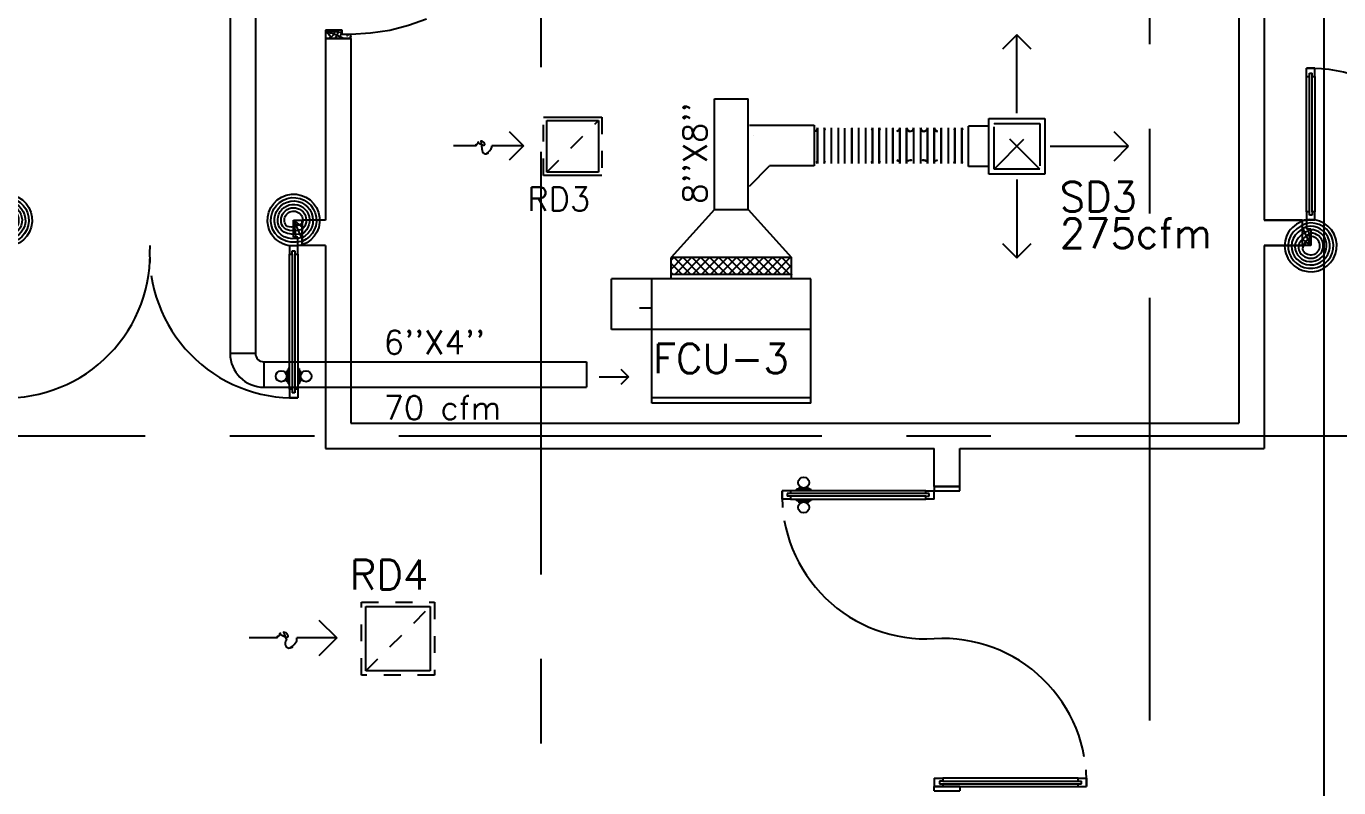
# Model space of a CAD drawing. Extents: x 417866230.2 to 417866327.8, y 43498045.5 to 43498135.4.
# Drawn here: x 417866291.59 to 417866299.35, y 43498101.84 to 43498106.35 of the extents above; entities that cross this region are included whole.
import ezdxf

# ---------------------------------------------------------------- set-up
doc = ezdxf.new("R2010")
doc.units = 0
doc.header["$MEASUREMENT"] = 0
doc.linetypes.add('CENTERX2', pattern=[4, 2.5, -0.5, 0.5, -0.5])
doc.linetypes.add('HIDDEN', pattern=[0.375, 0.25, -0.125])
doc.layers.get('0').update_dxf_attribs({"linetype": 'CONTINUOUS'})
for name, color, linetype in [('AXES', 11, 'CENTERX2'), ('DIM', 9, 'CONTINUOUS'), ('DOOR', 9, 'CONTINUOUS'), ('DUCT', 6, 'CONTINUOUS'), ('EXDUCT', 10, 'CONTINUOUS'), ('FCU', 6, 'CONTINUOUS'), ('M-AC-FLEX', 3, 'CONTINUOUS'), ('M-EGU.', 2, 'CONTINUOUS'), ('SCD', 2, 'CONTINUOUS'), ('WALL', 4, 'CONTINUOUS')]:
    doc.layers.add(name, color=color, linetype=linetype)
doc.styles.add('ROMANS', font='ROMANS.shx', dxfattribs={"width": 0.6})

# ---------------------------------------------------------------- blocks, each defined once
blk = doc.blocks.new('A$C272A55A0')
at = {"layer": 'DOOR', "color": 0, "linetype": 'ByBlock'}
for p, q in [((0, 900.4), (0, 1050.4)), ((50, 1050.4), (0, 1050.4)), ((50, 950.4), (50, 1050.4)), ((1750, 950.4), (1750, 1050.4)), ((1750, 1050.4), (1800, 1050.4)), ((1800, 1050.4), (1800, 900.4)), ((25, 950.4), (50, 950.4)), ((25, 900.4), (25, 950.4)), ((1775, 950.4), (1750, 950.4)), ((1775, 900.4), (1775, 950.4)), ((0, 900.4), (25, 900.4)), ((75, 900.4), (25, 900.4)), ((25, 850.4), (25, 900.4)), ((58, 870.4), (42, 870.4)), ((42, 870.4), (42, 850.4)), ((58, 850.4), (58, 870.4)), ((75, 900.4), (75, 850.4)), ((1725, 900.4), (1775, 900.4)), ((1725, 900.4), (1725, 850.4)), ((1742, 870.4), (1758, 870.4)), ((1742, 850.4), (1742, 870.4)), ((1758, 870.4), (1758, 850.4)), ((1800, 900.4), (1775, 900.4)), ((1775, 850.4), (1775, 900.4)), ((42, 850.4), (25, 850.4)), ((75, 850.4), (58, 850.4)), ((1725, 850.4), (1742, 850.4)), ((1758, 850.4), (1775, 850.4)), ((1717.8, 160.1), (1708.8, 160.1)), ((1708.8, 95.3), (1708.8, 160.1)), ((1725, 172.7), (1717.8, 172.7)), ((1717.8, 172.7), (1717.8, 82.7)), ((1717.8, 95.3), (1717.8, 160.1)), ((1775, 172.7), (1782.2, 172.7)), ((1782.2, 172.7), (1782.2, 82.7)), ((1782.2, 160.1), (1791.2, 160.1)), ((1782.2, 95.3), (1782.2, 160.1)), ((1791.2, 95.3), (1791.2, 160.1)), ((1717.8, 95.3), (1708.8, 95.3)), ((1725, 82.7), (1717.8, 82.7)), ((1775, 82.7), (1782.2, 82.7)), ((1782.2, 95.3), (1791.2, 95.3)), ((25, 50.4), (42, 50.4)), ((25, 50.4), (25, 0.4)), ((25, 0.4), (75, 0.4)), ((75, 0.4), (25, 0.4)), ((42, 50.4), (42, 30.4)), ((42, 30.4), (58, 30.4)), ((58, 50.4), (75, 50.4)), ((58, 50.4), (58, 30.4)), ((75, 50.4), (75, 0.4)), ((1742, 50.4), (1725, 50.4)), ((1725, 50.4), (1725, 0.4)), ((1775, 0.4), (1725, 0.4)), ((1725, 0.4), (1775, 0.4)), ((1742, 50.4), (1742, 30.4)), ((1758, 30.4), (1742, 30.4)), ((1775, 50.4), (1758, 50.4)), ((1758, 50.4), (1758, 30.4)), ((1775, 50.4), (1775, 0.4))]:
    blk.add_line(p, q, dxfattribs=at)
at = {"layer": 'DOOR', "color": 9, "linetype": 'ByBlock'}
for p, q in [((50, 1050.4), (0, 1010.2)), ((50, 1050.4), (0, 936.6)), ((50, 1050.4), (36.6, 950.4)), ((1750, 1050.4), (1800, 1010.2)), ((1750, 1050.4), (1800, 936.6)), ((1750, 1050.4), (1763.4, 950.4))]:
    blk.add_line(p, q, dxfattribs=at)
at = {"layer": 'DOOR', "linetype": 'ByBlock'}
for p, q in [((25, 850.4), (25, 50.4)), ((42, 850.4), (42, 50.4)), ((58, 850.4), (58, 50.4)), ((75, 50.4), (75, 850.4)), ((1725, 50.4), (1725, 850.4)), ((1742, 850.4), (1742, 50.4)), ((1758, 850.4), (1758, 50.4)), ((1775, 850.4), (1775, 50.4))]:
    blk.add_line(p, q, dxfattribs=at)
at = {"layer": 'DOOR', "color": 0, "linetype": 'ByBlock'}
for centre in [(1676.5, 127.7), (1823.5, 127.7)]:
    blk.add_circle(centre, 32.4, dxfattribs=at)
at = {"layer": 'DOOR', "color": 9, "linetype": 'ByBlock'}
for centre, radius, start, end in [((50, 1050.4), 54.4, 203.20738, 270), ((50, 1050.4), 34.4, 180, 270), ((50, 1050.4), 14.4, 180, 270), ((1750, 1050.4), 14.4, 270, 0), ((1750, 1050.4), 34.4, 270, 0), ((1750, 1050.4), 54.4, 270, 336.79262), ((50, 1050.4), 74.4, 227.77643, 270), ((50, 1050.4), 94.4, 238.01819, 270), ((50, 1050.4), 114.4, 244.08384, 257.37743), ((1750, 1050.4), 74.4, 270, 312.22357), ((1750, 1050.4), 94.4, 270, 301.98181), ((1750, 1050.4), 114.4, 282.62257, 295.91616), ((50, 1050.4), 134.4, 248.15985, 259.28002), ((50, 1050.4), 154.4, 251.10529, 256.28577), ((1750, 1050.4), 134.4, 280.71998, 291.84015), ((1750, 1050.4), 154.4, 283.71423, 288.89471)]:
    blk.add_arc(centre, radius, start, end, dxfattribs=at)
at = {"layer": 'DOOR', "linetype": 'HIDDEN', "ltscale": 0.5}
for centre, start, end in [((50, 851.4), 268.31738, 3.29648), ((1750, 851.4), 176.70352, 271.68262)]:
    blk.add_arc(centre, 851.4, start, end, dxfattribs=at)
at = {"layer": 'WALL', "linetype": 'ByBlock'}
blk.add_line((1800, 900.4), (1800, 1050.4), dxfattribs=at)
blk = doc.blocks.new('DOOR100')
at = {"layer": 'DOOR', "color": 7, "linetype": 'ByBlock'}
for p, q in [((-75, 1250), (-75, 1300)), ((-75, 1300), (-25, 1300)), ((-25, 1300), (-75, 1300)), ((-58, 1250), (-75, 1250)), ((-58, 1250), (-58, 1270)), ((-42, 1270), (-58, 1270)), ((-42, 1250), (-42, 1270)), ((-25, 1250), (-42, 1250)), ((-25, 1250), (-25, 1300)), ((-91.2, 1205), (-91.2, 1140.2)), ((-82.2, 1205), (-91.2, 1205)), ((-82.2, 1127.6), (-82.2, 1217.6)), ((-75, 1217.6), (-82.2, 1217.6)), ((-82.2, 1205), (-82.2, 1140.2)), ((-25, 1217.6), (-17.8, 1217.6)), ((-17.8, 1127.6), (-17.8, 1217.6)), ((-17.8, 1205), (-17.8, 1140.2)), ((-17.8, 1205), (-8.8, 1205)), ((-8.8, 1205), (-8.8, 1140.2)), ((-82.2, 1140.2), (-91.2, 1140.2)), ((-75, 1127.6), (-82.2, 1127.6)), ((-25, 1127.6), (-17.8, 1127.6)), ((-17.8, 1140.2), (-8.8, 1140.2)), ((-75, 200), (-58, 200)), ((-75, 150), (-75, 200)), ((-58, 200), (-58, 180)), ((-58, 180), (-42, 180)), ((-42, 200), (-25, 200)), ((-42, 180), (-42, 200)), ((-25, 200), (-25, 150)), ((-1200, 0), (-1200, 150)), ((-1200, 150), (-1175, 150)), ((-1200, 150), (-1200, 0)), ((-1150, 0), (-1200, 113.7)), ((-1175, 150), (-1175, 100)), ((-1175, 100), (-1150, 100)), ((-1150, 0), (-1163.4, 100)), ((-1150, 100), (-1150, 0)), ((-75, 150), (-25, 150)), ((-50, 0), (0, 113.7)), ((-50, 100), (-50, 0)), ((-50, 0), (-36.6, 100)), ((-25, 100), (-50, 100)), ((0, 150), (-25, 150)), ((-25, 150), (-25, 100)), ((0, 0), (0, 150)), ((0, 150), (0, 0)), ((-1150, 0), (-1200, 40.1)), ((-1150, 0), (-1200, 0)), ((-50, 0), (0, 40.1)), ((-50, 0), (0, 0))]:
    blk.add_line(p, q, dxfattribs=at)
at = {"layer": 'DOOR', "linetype": 'ByBlock'}
for p, q in [((-75, 1250), (-75, 200)), ((-58, 200), (-58, 1250)), ((-42, 200), (-42, 1250)), ((-25, 200), (-25, 1250))]:
    blk.add_line(p, q, dxfattribs=at)
at = {"layer": 'DOOR', "color": 7, "linetype": 'ByBlock'}
for centre in [(-123.5, 1172.6), (23.5, 1172.6)]:
    blk.add_circle(centre, 32.4, dxfattribs=at)
at = {"layer": 'DOOR', "linetype": 'HIDDEN', "ltscale": 0.5}
blk.add_arc((-25, 150), 1150, 90, 180, dxfattribs=at)
at = {"layer": 'DOOR', "color": 7, "linetype": 'ByBlock'}
for centre, radius, start, end in [((-1150, 0), 154.4, 103.71423, 108.89471), ((-1150, 0), 134.4, 100.71998, 111.84015), ((-1150, 0), 94.4, 90, 121.98181), ((-50, 0), 94.4, 58.01819, 90), ((-50, 0), 134.4, 68.15985, 79.28002), ((-50, 0), 114.4, 64.08384, 77.37743), ((-50, 0), 154.4, 71.10529, 76.28577), ((-1150, 0), 74.4, 90, 132.22357), ((-1150, 0), 54.4, 90, 156.79262), ((-1150, 0), 34.4, 90, 180), ((-1150, 0), 14.4, 90, 180), ((-50, 0), 74.4, 47.77643, 90), ((-50, 0), 54.4, 23.20738, 90), ((-50, 0), 34.4, 0, 90), ((-50, 0), 14.4, 0, 90)]:
    blk.add_arc(centre, radius, start, end, dxfattribs=at)
blk = doc.blocks.new('fe-door')
at = {"layer": 'DOOR', "color": 0, "linetype": 'ByBlock'}
for p, q in [((-805, 1782.2), (-805, 1791.2)), ((-805, 1791.2), (-740.2, 1791.2)), ((-740.2, 1782.2), (-740.2, 1791.2)), ((150, 1800), (0, 1800)), ((0, 1800), (0, 1775)), ((150, 1775), (150, 1800)), ((-900, 1775), (-900, 1725)), ((-900, 1725), (-900, 1775)), ((-850, 1775), (-900, 1775)), ((-850, 1725), (-900, 1725)), ((-870, 1758), (-870, 1742)), ((-850, 1758), (-870, 1758)), ((-850, 1742), (-870, 1742)), ((-850, 1775), (-850, 1758)), ((-850, 1742), (-850, 1725)), ((-817.6, 1775), (-817.6, 1782.2)), ((-727.6, 1782.2), (-817.6, 1782.2)), ((-817.6, 1725), (-817.6, 1717.8)), ((-727.6, 1717.8), (-817.6, 1717.8)), ((-805, 1782.2), (-740.2, 1782.2)), ((-805, 1717.8), (-805, 1708.8)), ((-805, 1717.8), (-740.2, 1717.8)), ((-805, 1708.8), (-740.2, 1708.8)), ((-740.2, 1717.8), (-740.2, 1708.8)), ((-727.6, 1775), (-727.6, 1782.2)), ((-727.6, 1725), (-727.6, 1717.8)), ((-50, 1758), (-50, 1775)), ((-50, 1775), (0, 1775)), ((-30, 1758), (-50, 1758)), ((-50, 1725), (-50, 1742)), ((-50, 1742), (-30, 1742)), ((0, 1725), (-50, 1725)), ((-30, 1742), (-30, 1758)), ((0, 1725), (0, 1775)), ((0, 1775), (150, 1775)), ((0, 75), (0, 25)), ((0, 75), (50, 75)), ((0, 0), (0, 25)), ((0, 25), (50, 25)), ((150, 25), (0, 25)), ((0, 0), (150, 0)), ((30, 58), (30, 42)), ((50, 58), (30, 58)), ((30, 42), (50, 42)), ((50, 75), (50, 58)), ((50, 42), (50, 25)), ((150, 25), (150, 0)), ((850, 58), (850, 75)), ((850, 75), (900, 75)), ((850, 58), (870, 58)), ((850, 25), (850, 42)), ((850, 42), (870, 42)), ((850, 25), (900, 25)), ((870, 42), (870, 58)), ((900, 25), (900, 75)), ((900, 75), (900, 25))]:
    blk.add_line(p, q, dxfattribs=at)
at = {"layer": 'DOOR', "linetype": 'ByBlock'}
for p, q in [((-50, 1775), (-850, 1775)), ((-50, 1758), (-850, 1758)), ((-50, 1742), (-850, 1742)), ((-850, 1725), (-50, 1725)), ((850, 75), (50, 75)), ((50, 58), (850, 58)), ((50, 42), (850, 42)), ((50, 25), (850, 25))]:
    blk.add_line(p, q, dxfattribs=at)
at = {"layer": 'DOOR', "color": 0, "linetype": 'ByBlock'}
for centre in [(-772.6, 1823.5), (-772.6, 1676.5)]:
    blk.add_circle(centre, 32.4, dxfattribs=at)
at = {"layer": 'DOOR', "linetype": 'HIDDEN', "ltscale": 0.5}
for centre, start, end in [((-49, 1750), 178.31738, 273.29648), ((49, 50), 358.31738, 93.29648)]:
    blk.add_arc(centre, 851.4, start, end, dxfattribs=at)
at = {"layer": 'WALL'}
for p, q in [((0, 1800), (150, 1800)), ((0, 0), (150, 0))]:
    blk.add_line(p, q, dxfattribs=at)
at = {"layer": 'WALL', "linetype": 'ByBlock'}
blk.add_line((0, 1800), (150, 1800), dxfattribs=at)
blk = doc.blocks.new('15RCD')
at = {"layer": 'M-EGU.', "linetype": 'HIDDEN'}
for p, q in [((-215.5, -215.5), (-215.5, 215.5)), ((-215.5, 215.5), (215.5, 215.5)), ((-190.5, -190.5), (190.5, 190.5)), ((215.5, 215.5), (215.5, -215.5)), ((215.5, -215.5), (-215.5, -215.5))]:
    blk.add_line(p, q, dxfattribs=at)
at = {"layer": 'M-EGU.'}
for p, q in [((-190.5, -190.5), (-190.5, 190.5)), ((-190.5, 190.5), (190.5, 190.5)), ((190.5, 190.5), (190.5, -190.5)), ((-468.7, 110.1), (-362.7, 4)), ((-717.7, 4), (-880.4, 4)), ((-362.7, 4), (-598.2, 4)), ((-362.7, 4), (-468.7, -102)), ((190.5, -190.5), (-190.5, -190.5))]:
    blk.add_line(p, q, dxfattribs=at)
blk.add_lwpolyline([(-717.7, 4, -0.1324), (-701, 28.2, -0.15664), (-677.9, 37.7, -0.736612), (-658.9, -9.5, 0.774232), (-638, -55.2, 0.203349), (-606.4, -34.6, 0.193808), (-598.2, 4)], format="xyb", dxfattribs=at)
blk = doc.blocks.new('*X118')
at = {"color": 0}
for p, q in [((23911.7, -1650.2), (23966, -1595.9)), ((23911.7, -1597.2), (23912.9, -1595.9)), ((23919, -1695.9), (24019, -1595.9)), ((24022.8, -1695.9), (23922.8, -1595.9)), ((23972, -1695.9), (24072, -1595.9)), ((24075.9, -1695.9), (23975.9, -1595.9)), ((24025.1, -1695.9), (24125.1, -1595.9)), ((24128.9, -1695.9), (24028.9, -1595.9)), ((24078.1, -1695.9), (24178.1, -1595.9)), ((24181.9, -1695.9), (24081.9, -1595.9)), ((24131.1, -1695.9), (24231.1, -1595.9)), ((24235, -1695.9), (24135, -1595.9)), ((24184.2, -1695.9), (24284.2, -1595.9)), ((24288, -1695.9), (24188, -1595.9)), ((24237.2, -1695.9), (24337.2, -1595.9)), ((24341, -1695.9), (24241, -1595.9)), ((24290.2, -1695.9), (24390.2, -1595.9)), ((24394.1, -1695.9), (24294.1, -1595.9)), ((24343.3, -1695.9), (24443.3, -1595.9)), ((24447.1, -1695.9), (24347.1, -1595.9)), ((24396.3, -1695.9), (24496.3, -1595.9)), ((24500.1, -1695.9), (24400.1, -1595.9)), ((24449.3, -1695.9), (24549.3, -1595.9)), ((24553.2, -1695.9), (24453.2, -1595.9)), ((24502.4, -1695.9), (24602.4, -1595.9)), ((24606.2, -1695.9), (24506.2, -1595.9)), ((24555.4, -1695.9), (24623.7, -1627.6)), ((24623.7, -1660.4), (24559.2, -1595.9)), ((24623.7, -1607.4), (24612.3, -1595.9)), ((23969.8, -1695.9), (23911.7, -1637.8)), ((23916.8, -1695.9), (23911.7, -1690.9)), ((24608.4, -1695.9), (24623.7, -1680.7))]:
    blk.add_line(p, q, dxfattribs=at)

msp = doc.modelspace()

# ---------------------------------------------------------------- linework, layer by layer
at = {"layer": 'AXES'}
for p, q in [((417866298.2369, 43498046.2382), (417866298.2369, 43498134.7153)), ((417866294.6369, 43498063.1021), (417866294.6369, 43498121.6721)), ((417866241.7969, 43498103.9221), (417866300.0369, 43498103.9221))]:
    msp.add_line(p, q, dxfattribs=at)
at = {"layer": 'DUCT'}
for p, q in [((417866292.9486, 43498110.4141), (417866292.9486, 43498104.4098)), ((417866292.7986, 43498108.3806), (417866292.7986, 43498104.4099)), ((417866295.6616, 43498105.9147), (417866295.8616, 43498105.9147)), ((417866295.6616, 43498105.2617), (417866295.6616, 43498105.9147)), ((417866295.8616, 43498105.2617), (417866295.8616, 43498105.9147)), ((417866295.8685, 43498105.7588), (417866296.2521, 43498105.7588)), ((417866296.2521, 43498105.7588), (417866296.2521, 43498105.5188)), ((417866295.8958, 43498105.7004), (417866295.8958, 43498105.7004)), ((417866295.8685, 43498105.3988), (417866295.9885, 43498105.5188)), ((417866296.2521, 43498105.5188), (417866295.9885, 43498105.5188)), ((417866295.6616, 43498105.2617), (417866295.4056, 43498104.9764)), ((417866295.6616, 43498105.2617), (417866295.8616, 43498105.2617)), ((417866295.8616, 43498105.2617), (417866296.1176, 43498104.9764)), ((417866292.9486, 43498104.4098), (417866292.7986, 43498104.4097)), ((417866292.9986, 43498104.3598), (417866294.9059, 43498104.3598)), ((417866292.9986, 43498104.3598), (417866292.9987, 43498104.2098)), ((417866294.9059, 43498104.3598), (417866294.9059, 43498104.2098)), ((417866292.9987, 43498104.2098), (417866294.9059, 43498104.2098))]:
    msp.add_line(p, q, dxfattribs=at)
for radius in [0.2, 0.05]:
    msp.add_arc((417866292.9986, 43498104.4098), radius, 180, 270, dxfattribs=at)
at = {"layer": 'EXDUCT', "linetype": 'Continuous'}
msp.add_line((417866299.2667, 43498090.3537), (417866299.2667, 43498113.817), dxfattribs=at)
at = {"layer": 'FCU', "color": 3}
for p, q in [((417866296.1176, 43498104.9764), (417866295.4056, 43498104.9764)), ((417866295.4056, 43498104.8514), (417866295.4056, 43498104.9764)), ((417866296.1176, 43498104.8514), (417866296.1176, 43498104.9764)), ((417866295.2916, 43498104.8514), (417866295.0536, 43498104.8514)), ((417866295.0536, 43498104.5514), (417866295.0536, 43498104.8514)), ((417866296.1176, 43498104.8764), (417866295.4056, 43498104.8764)), ((417866295.2916, 43498104.6764), (417866295.2183, 43498104.6764)), ((417866295.2916, 43498104.5514), (417866295.0536, 43498104.5514)), ((417866296.2316, 43498104.1464), (417866295.2916, 43498104.1464))]:
    msp.add_line(p, q, dxfattribs=at)
at = {"layer": 'FCU', "color": 6}
for p, q in [((417866295.2916, 43498104.1144), (417866295.2916, 43498104.8514)), ((417866296.2316, 43498104.8514), (417866295.2916, 43498104.8514)), ((417866296.2316, 43498104.1144), (417866296.2316, 43498104.8514)), ((417866296.2316, 43498104.5514), (417866295.2916, 43498104.5514)), ((417866296.2316, 43498104.1144), (417866295.2916, 43498104.1144))]:
    msp.add_line(p, q, dxfattribs=at)
at = {"layer": 'M-AC-FLEX', "color": 11}
for p, q in [((417866296.2713, 43498105.7432), (417866296.2713, 43498105.5331)), ((417866296.2713, 43498105.7432), (417866296.2713, 43498105.5331)), ((417866296.2713, 43498105.5328), (417866296.2713, 43498105.7429)), ((417866296.2713, 43498105.5328), (417866296.2713, 43498105.7429)), ((417866296.3114, 43498105.7432), (417866296.3114, 43498105.5331)), ((417866296.3521, 43498105.7432), (417866296.3521, 43498105.5331)), ((417866296.3521, 43498105.7432), (417866296.3521, 43498105.5331)), ((417866296.3928, 43498105.7432), (417866296.3928, 43498105.5331)), ((417866296.3928, 43498105.7432), (417866296.3928, 43498105.5331)), ((417866296.4336, 43498105.5328), (417866296.4336, 43498105.7429)), ((417866296.4736, 43498105.7432), (417866296.4736, 43498105.5331)), ((417866296.4736, 43498105.7432), (417866296.4736, 43498105.5331)), ((417866296.4736, 43498105.5328), (417866296.4736, 43498105.7429)), ((417866296.4736, 43498105.5328), (417866296.4736, 43498105.7429)), ((417866296.5143, 43498105.7432), (417866296.5143, 43498105.5331)), ((417866296.5143, 43498105.7432), (417866296.5143, 43498105.5331)), ((417866296.5551, 43498105.7432), (417866296.5551, 43498105.5331)), ((417866296.5551, 43498105.7432), (417866296.5551, 43498105.5331)), ((417866296.5958, 43498105.7432), (417866296.5958, 43498105.5331)), ((417866296.5958, 43498105.7432), (417866296.5958, 43498105.5331)), ((417866296.5958, 43498105.5328), (417866296.5958, 43498105.7429)), ((417866296.5958, 43498105.5328), (417866296.5958, 43498105.7429)), ((417866296.6358, 43498105.7432), (417866296.6358, 43498105.5331)), ((417866296.6358, 43498105.7432), (417866296.6358, 43498105.5331)), ((417866296.6358, 43498105.5328), (417866296.6358, 43498105.7429)), ((417866296.6358, 43498105.5328), (417866296.6358, 43498105.7429)), ((417866296.6766, 43498105.7432), (417866296.6766, 43498105.5331)), ((417866296.6766, 43498105.7432), (417866296.6766, 43498105.5331)), ((417866296.7173, 43498105.7432), (417866296.7173, 43498105.5331)), ((417866296.7173, 43498105.7432), (417866296.7173, 43498105.5331)), ((417866296.7173, 43498105.7432), (417866296.7173, 43498105.5331)), ((417866296.7173, 43498105.5328), (417866296.7173, 43498105.7429)), ((417866296.758, 43498105.7432), (417866296.758, 43498105.5331)), ((417866296.758, 43498105.7432), (417866296.758, 43498105.5331)), ((417866296.758, 43498105.5328), (417866296.758, 43498105.7429)), ((417866296.798, 43498105.5328), (417866296.798, 43498105.7429)), ((417866296.7981, 43498105.7432), (417866296.7981, 43498105.5331)), ((417866296.8395, 43498105.7432), (417866296.8395, 43498105.5331)), ((417866296.8395, 43498105.7432), (417866296.8395, 43498105.5331)), ((417866296.8395, 43498105.7432), (417866296.8395, 43498105.5331)), ((417866296.8802, 43498105.7432), (417866296.8802, 43498105.5331)), ((417866296.8802, 43498105.7432), (417866296.8802, 43498105.5331)), ((417866296.8802, 43498105.7432), (417866296.8802, 43498105.5331)), ((417866296.9217, 43498105.7432), (417866296.9217, 43498105.5331)), ((417866296.9217, 43498105.5328), (417866296.9217, 43498105.7429)), ((417866296.9617, 43498105.7432), (417866296.9617, 43498105.5331)), ((417866296.9617, 43498105.7432), (417866296.9617, 43498105.5331)), ((417866296.9617, 43498105.5328), (417866296.9617, 43498105.7429)), ((417866297.0024, 43498105.7432), (417866297.0024, 43498105.5331)), ((417866297.0024, 43498105.7432), (417866297.0024, 43498105.5331)), ((417866297.0024, 43498105.7432), (417866297.0024, 43498105.5331)), ((417866297.0024, 43498105.5328), (417866297.0024, 43498105.7429)), ((417866297.0432, 43498105.7432), (417866297.0432, 43498105.5331)), ((417866297.0432, 43498105.7432), (417866297.0432, 43498105.5331)), ((417866297.0839, 43498105.7432), (417866297.0839, 43498105.5331)), ((417866297.0839, 43498105.7432), (417866297.0839, 43498105.5331)), ((417866297.0839, 43498105.5328), (417866297.0839, 43498105.7429)), ((417866297.0839, 43498105.5328), (417866297.0839, 43498105.7429)), ((417866297.1239, 43498105.7432), (417866297.1239, 43498105.5331)), ((417866297.1239, 43498105.7432), (417866297.1239, 43498105.5331)), ((417866297.1239, 43498105.5328), (417866297.1239, 43498105.7429)), ((417866297.1239, 43498105.5328), (417866297.1239, 43498105.7429))]:
    msp.add_line(p, q, dxfattribs=at)
at = {"layer": 'M-AC-FLEX'}
for points in [[(417866296.3114, 43498105.7425, -0.00451), (417866296.3114, 43498105.7429, 1.018005), (417866296.2713, 43498105.7429)], [(417866296.2713, 43498105.7425, 0.00451), (417866296.2713, 43498105.7429, -1.018005), (417866296.3114, 43498105.7429)], [(417866296.3114, 43498105.7432, 1), (417866296.3521, 43498105.7432, -1), (417866296.3928, 43498105.7432)], [(417866296.3521, 43498105.7432, -1), (417866296.3928, 43498105.7432)], [(417866296.4336, 43498105.7432, -1), (417866296.3928, 43498105.7432, 1), (417866296.3521, 43498105.7432)], [(417866296.3928, 43498105.7432, 1), (417866296.3521, 43498105.7432)], [(417866296.4736, 43498105.7425, -0.00451), (417866296.4736, 43498105.7429, 1.018005), (417866296.4336, 43498105.7429)], [(417866296.4336, 43498105.7425, 0.00451), (417866296.4336, 43498105.7429, -1.018005), (417866296.4736, 43498105.7429)], [(417866296.4736, 43498105.7432, 1), (417866296.5143, 43498105.7432, -1), (417866296.5551, 43498105.7432)], [(417866296.5551, 43498105.7432, 1), (417866296.5143, 43498105.7432)], [(417866296.5143, 43498105.7432, -1), (417866296.5551, 43498105.7432)], [(417866296.5958, 43498105.7432, -1), (417866296.5551, 43498105.7432, 1), (417866296.5143, 43498105.7432)], [(417866296.5958, 43498105.7425, 0.00451), (417866296.5958, 43498105.7429, -1.018005), (417866296.6358, 43498105.7429)], [(417866296.6358, 43498105.7425, -0.00451), (417866296.6358, 43498105.7429, 1.018005), (417866296.5958, 43498105.7429)], [(417866296.6358, 43498105.7432, 1), (417866296.6766, 43498105.7432, -1), (417866296.7173, 43498105.7432)], [(417866296.6766, 43498105.7432, -1), (417866296.7173, 43498105.7432)], [(417866296.758, 43498105.7432, -1), (417866296.7173, 43498105.7432, 1), (417866296.6766, 43498105.7432)], [(417866296.7173, 43498105.7432, 1), (417866296.6766, 43498105.7432)], [(417866296.7173, 43498105.7432, 1), (417866296.758, 43498105.7432, -1), (417866296.7988, 43498105.7432)], [(417866296.7397, 43498105.723, 0.385802), (417866296.758, 43498105.7432, -1), (417866296.7988, 43498105.7432)], [(417866296.7988, 43498105.7432, 1), (417866296.758, 43498105.7432)], [(417866296.758, 43498105.7432, -1), (417866296.7988, 43498105.7432)], [(417866296.8171, 43498105.723, -0.385802), (417866296.7988, 43498105.7432, 1), (417866296.758, 43498105.7432)], [(417866296.758, 43498105.7432, -1), (417866296.7988, 43498105.7432)], [(417866296.8395, 43498105.7432, -1), (417866296.7988, 43498105.7432, 1), (417866296.758, 43498105.7432)], [(417866296.7988, 43498105.7432, 1), (417866296.758, 43498105.7432)], [(417866296.7988, 43498105.7432, 1), (417866296.8395, 43498105.7432, -1), (417866296.8802, 43498105.7432)], [(417866296.8193, 43498105.7229, 0.411171), (417866296.8395, 43498105.7432, -1), (417866296.8802, 43498105.7432)], [(417866296.8802, 43498105.7432, 1), (417866296.8395, 43498105.7432)], [(417866296.8395, 43498105.7432, -1), (417866296.8802, 43498105.7432)], [(417866296.9004, 43498105.7229, -0.411171), (417866296.8802, 43498105.7432, 1), (417866296.8395, 43498105.7432)], [(417866296.8395, 43498105.7432, -1), (417866296.8802, 43498105.7432)], [(417866296.921, 43498105.7432, -1), (417866296.8802, 43498105.7432, 1), (417866296.8395, 43498105.7432)], [(417866296.8802, 43498105.7432, 1), (417866296.8395, 43498105.7432)], [(417866296.8802, 43498105.7432, 1), (417866296.921, 43498105.7432, -1), (417866296.9617, 43498105.7432)], [(417866296.9026, 43498105.723, 0.385802), (417866296.921, 43498105.7432, -1), (417866296.9617, 43498105.7432)], [(417866296.921, 43498105.7432, -1), (417866296.9617, 43498105.7432)], [(417866297.0024, 43498105.7432, -1), (417866296.9617, 43498105.7432, 1), (417866296.921, 43498105.7432)], [(417866296.9617, 43498105.7432, 1), (417866296.921, 43498105.7432)], [(417866296.9617, 43498105.7432, 1), (417866296.921, 43498105.7432)], [(417866296.921, 43498105.7432, -1), (417866296.9617, 43498105.7432)], [(417866296.9801, 43498105.723, -0.385802), (417866296.9617, 43498105.7432, 1), (417866296.921, 43498105.7432)], [(417866296.9617, 43498105.7432, 1), (417866297.0024, 43498105.7432, -1), (417866297.0432, 43498105.7432)], [(417866297.0432, 43498105.7432, 1), (417866297.0024, 43498105.7432)], [(417866297.0024, 43498105.7432, -1), (417866297.0432, 43498105.7432)], [(417866297.0839, 43498105.7432, -1), (417866297.0432, 43498105.7432, 1), (417866297.0024, 43498105.7432)], [(417866297.1239, 43498105.7425, -0.00451), (417866297.1239, 43498105.7429, 1.018005), (417866297.0839, 43498105.7429)], [(417866297.0839, 43498105.7425, 0.00451), (417866297.0839, 43498105.7429, -1.018005), (417866297.1239, 43498105.7429)], [(417866296.2521, 43498105.7229, 0.397838), (417866296.2713, 43498105.7432)], [(417866296.2713, 43498105.7432, -0.397837), (417866296.2521, 43498105.7229, -0.397837)], [(417866296.2713, 43498105.7432, -0.397837), (417866296.2521, 43498105.7229, -0.397837)], [(417866296.3114, 43498105.7432, 0.412332), (417866296.3316, 43498105.7229, 0.412332)], [(417866296.3521, 43498105.7432, -1), (417866296.3114, 43498105.7432)], [(417866296.3928, 43498105.7432, 1), (417866296.4336, 43498105.7432)], [(417866296.5143, 43498105.7432, -1), (417866296.4736, 43498105.7432)], [(417866296.5551, 43498105.7432, 1), (417866296.5958, 43498105.7432)], [(417866296.5958, 43498105.7432, -0.412332), (417866296.5756, 43498105.7229, -0.412332)], [(417866296.6766, 43498105.7432, -1), (417866296.6358, 43498105.7432)], [(417866296.6358, 43498105.7432, 0.412332), (417866296.6561, 43498105.7229, 0.412332)], [(417866296.7173, 43498105.7432, 1), (417866296.758, 43498105.7432)], [(417866296.758, 43498105.7432, -1), (417866296.7173, 43498105.7432)], [(417866296.758, 43498105.7432, -0.385802), (417866296.7397, 43498105.723, -0.385802)], [(417866296.7988, 43498105.7432, 0.385802), (417866296.8171, 43498105.723, 0.385802)], [(417866296.8395, 43498105.7432, -1), (417866296.7988, 43498105.7432)], [(417866296.7988, 43498105.7432, 1), (417866296.8395, 43498105.7432)], [(417866296.8395, 43498105.7432, -0.41117), (417866296.8193, 43498105.7229, -0.41117)], [(417866296.8802, 43498105.7432, 0.41117), (417866296.9004, 43498105.7229, 0.41117)], [(417866296.8802, 43498105.7432, 1), (417866296.921, 43498105.7432)], [(417866296.921, 43498105.7432, -1), (417866296.8802, 43498105.7432)], [(417866296.921, 43498105.7432, -0.385802), (417866296.9026, 43498105.723, -0.385802)], [(417866297.0024, 43498105.7432, -1), (417866296.9617, 43498105.7432)], [(417866296.9617, 43498105.7432, 1), (417866297.0024, 43498105.7432)], [(417866296.9617, 43498105.7432, 0.385802), (417866296.9801, 43498105.723, 0.385802)], [(417866297.0432, 43498105.7432, 1), (417866297.0839, 43498105.7432)], [(417866297.0839, 43498105.7432, -0.412332), (417866297.0637, 43498105.7229, -0.412332)], [(417866297.1239, 43498105.7432, 1), (417866297.1647, 43498105.7432, -0.031195), (417866297.1648, 43498105.7458, -0.031195)], [(417866297.1239, 43498105.7432, 0.412332), (417866297.1442, 43498105.7229, 0.412332)], [(417866297.1647, 43498105.7432, -1), (417866297.1239, 43498105.7432)], [(417866296.2713, 43498105.5331, 0.412332), (417866296.2511, 43498105.5535, 0.412332)], [(417866296.2713, 43498105.5331, 0.397837), (417866296.2521, 43498105.5535, 0.397837)], [(417866296.2713, 43498105.5332, -0.00451), (417866296.2713, 43498105.5328, 0.008922), (417866296.2713, 43498105.5321)], [(417866296.3114, 43498105.5331, -0.999838), (417866296.2713, 43498105.5324)], [(417866296.2713, 43498105.5331, 0.999838), (417866296.3114, 43498105.5324)], [(417866296.2713, 43498105.5331, 0.999838), (417866296.3114, 43498105.5324)], [(417866296.3114, 43498105.5331, -0.999838), (417866296.2713, 43498105.5324)], [(417866296.2713, 43498105.5324, -0.004461), (417866296.2713, 43498105.5328)], [(417866296.2713, 43498105.5324, -0.004461), (417866296.2713, 43498105.5328)], [(417866296.2713, 43498105.5328, 0.008922), (417866296.2713, 43498105.5321)], [(417866296.3114, 43498105.5331, -0.412332), (417866296.3316, 43498105.5535, -0.412332)], [(417866296.3114, 43498105.5331, -1), (417866296.3521, 43498105.5331, 1), (417866296.3928, 43498105.5331)], [(417866296.3114, 43498105.5332, 0.00451), (417866296.3114, 43498105.5328, -0.008922), (417866296.3114, 43498105.5321)], [(417866296.3114, 43498105.5324, 0.004461), (417866296.3114, 43498105.5328)], [(417866296.3114, 43498105.5328, -0.008922), (417866296.3114, 43498105.5321)], [(417866296.3114, 43498105.5324, 0.004461), (417866296.3114, 43498105.5328)], [(417866296.4336, 43498105.5331, 1), (417866296.3928, 43498105.5331, -1), (417866296.3521, 43498105.5331)], [(417866296.4336, 43498105.5332, -0.00451), (417866296.4336, 43498105.5328, 0.008922), (417866296.4336, 43498105.5321)], [(417866296.4736, 43498105.5331, -0.999838), (417866296.4336, 43498105.5324)], [(417866296.4336, 43498105.5331, 0.999838), (417866296.4736, 43498105.5324)], [(417866296.4336, 43498105.5331, 0.999838), (417866296.4736, 43498105.5324)], [(417866296.4736, 43498105.5331, -0.999838), (417866296.4336, 43498105.5324)], [(417866296.4336, 43498105.5324, -0.004461), (417866296.4336, 43498105.5328)], [(417866296.4336, 43498105.5324, -0.004461), (417866296.4336, 43498105.5328)], [(417866296.4336, 43498105.5328, 0.008922), (417866296.4336, 43498105.5321)], [(417866296.4736, 43498105.5331, -1), (417866296.5143, 43498105.5331, 1), (417866296.5551, 43498105.5331)], [(417866296.4736, 43498105.5332, 0.00451), (417866296.4736, 43498105.5328, -0.008922), (417866296.4736, 43498105.5321)], [(417866296.4736, 43498105.5324, 0.004461), (417866296.4736, 43498105.5328)], [(417866296.4736, 43498105.5328, -0.008922), (417866296.4736, 43498105.5321)], [(417866296.4736, 43498105.5324, 0.004461), (417866296.4736, 43498105.5328)], [(417866296.5958, 43498105.5331, 1), (417866296.5551, 43498105.5331, -1), (417866296.5143, 43498105.5331)], [(417866296.5958, 43498105.5331, 0.412332), (417866296.5756, 43498105.5535, 0.412332)], [(417866296.5958, 43498105.5332, -0.00451), (417866296.5958, 43498105.5328, 0.008922), (417866296.5958, 43498105.5321)], [(417866296.5958, 43498105.5331, 0.999838), (417866296.6358, 43498105.5324)], [(417866296.6358, 43498105.5331, -0.999838), (417866296.5958, 43498105.5324)], [(417866296.6358, 43498105.5331, -0.999838), (417866296.5958, 43498105.5324)], [(417866296.5958, 43498105.5331, 0.999838), (417866296.6358, 43498105.5324)], [(417866296.5958, 43498105.5324, -0.004461), (417866296.5958, 43498105.5328)], [(417866296.5958, 43498105.5328, 0.008922), (417866296.5958, 43498105.5321)], [(417866296.5958, 43498105.5324, -0.004461), (417866296.5958, 43498105.5328)], [(417866296.6358, 43498105.5331, -1), (417866296.6766, 43498105.5331, 1), (417866296.7173, 43498105.5331)], [(417866296.6358, 43498105.5331, -0.412332), (417866296.6561, 43498105.5535, -0.412332)], [(417866296.6358, 43498105.5332, 0.00451), (417866296.6358, 43498105.5328, -0.008922), (417866296.6358, 43498105.5321)], [(417866296.6358, 43498105.5324, 0.004461), (417866296.6358, 43498105.5328)], [(417866296.6358, 43498105.5324, 0.004461), (417866296.6358, 43498105.5328)], [(417866296.6358, 43498105.5328, -0.008922), (417866296.6358, 43498105.5321)], [(417866296.758, 43498105.5331, 1), (417866296.7173, 43498105.5331, -1), (417866296.6766, 43498105.5331)], [(417866296.7173, 43498105.5331, -1), (417866296.758, 43498105.5331, 1), (417866296.7988, 43498105.5331)], [(417866296.7173, 43498105.5332, 0.00451), (417866296.7173, 43498105.5328, -0.008922), (417866296.7173, 43498105.5321)], [(417866296.7173, 43498105.5324, 0.004461), (417866296.7173, 43498105.5328)], [(417866296.7397, 43498105.5534, -0.385802), (417866296.758, 43498105.5331, 1), (417866296.7988, 43498105.5331)], [(417866296.8395, 43498105.5331, 1), (417866296.7988, 43498105.5331, -1), (417866296.758, 43498105.5331)], [(417866296.8171, 43498105.5534, 0.385802), (417866296.7988, 43498105.5331, -1), (417866296.758, 43498105.5331)], [(417866296.758, 43498105.5332, -0.00451), (417866296.758, 43498105.5328, 0.008922), (417866296.758, 43498105.5321)], [(417866296.758, 43498105.5324, -0.004461), (417866296.758, 43498105.5328)], [(417866296.7988, 43498105.5331, -1), (417866296.8395, 43498105.5331, 1), (417866296.8802, 43498105.5331)], [(417866296.7988, 43498105.5332, 0.00451), (417866296.7988, 43498105.5328, -0.008922), (417866296.7988, 43498105.5321)], [(417866296.7988, 43498105.5324, 0.004461), (417866296.7988, 43498105.5328)], [(417866296.8193, 43498105.5535, -0.283155), (417866296.8378, 43498105.5428)], [(417866296.921, 43498105.5331, 1), (417866296.8802, 43498105.5331, -1), (417866296.8395, 43498105.5331)], [(417866296.8395, 43498105.5332, -0.00451), (417866296.8395, 43498105.5328, 0.008922), (417866296.8395, 43498105.5321)], [(417866296.8395, 43498105.5324, -0.004461), (417866296.8395, 43498105.5328)], [(417866296.8802, 43498105.5331, -1), (417866296.921, 43498105.5331, 1), (417866296.9617, 43498105.5331)], [(417866296.8802, 43498105.5332, 0.00451), (417866296.8802, 43498105.5328, -0.008922), (417866296.8802, 43498105.5321)], [(417866296.8802, 43498105.5324, 0.004461), (417866296.8802, 43498105.5328)], [(417866296.9004, 43498105.5535, 0.283155), (417866296.8819, 43498105.5428)], [(417866296.9026, 43498105.5534, -0.385802), (417866296.921, 43498105.5331, 1), (417866296.9617, 43498105.5331)], [(417866297.0024, 43498105.5331, 1), (417866296.9617, 43498105.5331, -1), (417866296.921, 43498105.5331)], [(417866296.9801, 43498105.5534, 0.385802), (417866296.9617, 43498105.5331, -1), (417866296.921, 43498105.5331)], [(417866296.921, 43498105.5332, -0.00451), (417866296.921, 43498105.5328, 0.008922), (417866296.921, 43498105.5321)], [(417866296.921, 43498105.5324, -0.004461), (417866296.921, 43498105.5328)], [(417866296.9617, 43498105.5331, -1), (417866297.0024, 43498105.5331, 1), (417866297.0432, 43498105.5331)], [(417866296.9617, 43498105.5332, 0.00451), (417866296.9617, 43498105.5328, -0.008922), (417866296.9617, 43498105.5321)], [(417866296.9617, 43498105.5324, 0.004461), (417866296.9617, 43498105.5328)], [(417866297.0839, 43498105.5331, 1), (417866297.0432, 43498105.5331, -1), (417866297.0024, 43498105.5331)], [(417866297.0024, 43498105.5332, -0.00451), (417866297.0024, 43498105.5328, 0.008922), (417866297.0024, 43498105.5321)], [(417866297.0024, 43498105.5324, -0.004461), (417866297.0024, 43498105.5328)], [(417866297.0839, 43498105.5331, 0.412332), (417866297.0637, 43498105.5535, 0.412332)], [(417866297.0839, 43498105.5332, -0.00451), (417866297.0839, 43498105.5328, 0.008922), (417866297.0839, 43498105.5321)], [(417866297.1239, 43498105.5331, -0.999838), (417866297.0839, 43498105.5324)], [(417866297.0839, 43498105.5331, 0.999838), (417866297.1239, 43498105.5324)], [(417866297.0839, 43498105.5331, 0.999838), (417866297.1239, 43498105.5324)], [(417866297.1239, 43498105.5331, -0.999838), (417866297.0839, 43498105.5324)], [(417866297.0839, 43498105.5324, -0.004461), (417866297.0839, 43498105.5328)], [(417866297.0839, 43498105.5324, -0.004461), (417866297.0839, 43498105.5328)], [(417866297.0839, 43498105.5328, 0.008922), (417866297.0839, 43498105.5321)], [(417866297.1239, 43498105.5331, -0.412332), (417866297.1442, 43498105.5535, -0.412332)], [(417866297.1239, 43498105.5331, -1), (417866297.1647, 43498105.5331, 0.031195), (417866297.1648, 43498105.5306, 0.031195)], [(417866297.1239, 43498105.5332, 0.00451), (417866297.1239, 43498105.5328, -0.008922), (417866297.1239, 43498105.5321)], [(417866297.1239, 43498105.5324, 0.004461), (417866297.1239, 43498105.5328)], [(417866297.1239, 43498105.5328, -0.008922), (417866297.1239, 43498105.5321)], [(417866297.1239, 43498105.5324, 0.004461), (417866297.1239, 43498105.5328)]]:
    msp.add_lwpolyline(points, format="xyb", dxfattribs=at)
at = {"layer": 'M-EGU.'}
for p, q in [((417866297.4498, 43498106.2946), (417866297.365, 43498106.2097)), ((417866297.4498, 43498105.8312), (417866297.4498, 43498106.2946)), ((417866297.5347, 43498106.2097), (417866297.4498, 43498106.2946)), ((417866297.1648, 43498105.5146), (417866297.1648, 43498105.7546)), ((417866297.2848, 43498105.7546), (417866297.1648, 43498105.7546)), ((417866297.2848, 43498105.4696), (417866297.2848, 43498105.7996)), ((417866297.2848, 43498105.7996), (417866297.6148, 43498105.7996)), ((417866297.6148, 43498105.7996), (417866297.6148, 43498105.4696)), ((417866298.1098, 43498105.6346), (417866298.025, 43498105.7194)), ((417866297.6464, 43498105.6346), (417866298.1098, 43498105.6346)), ((417866298.025, 43498105.5497), (417866298.1098, 43498105.6346)), ((417866297.2848, 43498105.5146), (417866297.1648, 43498105.5146)), ((417866297.6148, 43498105.4696), (417866297.2848, 43498105.4696)), ((417866297.4498, 43498105.438), (417866297.4498, 43498104.9746)), ((417866297.365, 43498105.0594), (417866297.4498, 43498104.9746)), ((417866297.4498, 43498104.9746), (417866297.5347, 43498105.0594)), ((417866295.1089, 43498104.3165), (417866295.1542, 43498104.2712)), ((417866294.9799, 43498104.2712), (417866295.1542, 43498104.2712)), ((417866295.1542, 43498104.2712), (417866295.1089, 43498104.226))]:
    msp.add_line(p, q, dxfattribs=at)
at = {"layer": 'M-EGU.', "linetype": 'HIDDEN'}
for p, q in [((417866297.3148, 43498105.4996), (417866297.3148, 43498105.7696)), ((417866297.5848, 43498105.4996), (417866297.3148, 43498105.7696)), ((417866297.3148, 43498105.4996), (417866297.5848, 43498105.7696)), ((417866297.3148, 43498105.7696), (417866297.5848, 43498105.7696)), ((417866297.5848, 43498105.7696), (417866297.5848, 43498105.4996)), ((417866297.5848, 43498105.4996), (417866297.3148, 43498105.4996))]:
    msp.add_line(p, q, dxfattribs=at)
at = {"layer": 'WALL'}
for p, q in [((417866298.9119, 43498121.2471), (417866298.9119, 43498105.1971)), ((417866298.9119, 43498121.2471), (417866298.9119, 43498105.1971)), ((417866298.9119, 43498121.2471), (417866298.9119, 43498105.1971)), ((417866298.9119, 43498120.8912), (417866298.9119, 43498105.1971)), ((417866298.7619, 43498107.2721), (417866298.7619, 43498103.9971)), ((417866298.7619, 43498107.2721), (417866298.7619, 43498103.9971)), ((417866298.7619, 43498107.2721), (417866298.7619, 43498103.9971)), ((417866298.7619, 43498107.2721), (417866298.7619, 43498103.9971)), ((417866293.3619, 43498106.2721), (417866293.3619, 43498105.1971)), ((417866293.5119, 43498106.2721), (417866293.3619, 43498106.2721)), ((417866293.5119, 43498106.2721), (417866293.5119, 43498103.9971)), ((417866293.3619, 43498105.1971), (417866293.2244, 43498105.1971)), ((417866299.1369, 43498105.1971), (417866298.9119, 43498105.1971)), ((417866298.9119, 43498105.1971), (417866299.1369, 43498105.1971)), ((417866299.1369, 43498105.1971), (417866298.9119, 43498105.1971)), ((417866298.9119, 43498105.1971), (417866299.1369, 43498105.1971)), ((417866299.1369, 43498105.1971), (417866299.1369, 43498105.0471)), ((417866299.1369, 43498105.1971), (417866299.1369, 43498105.0471)), ((417866299.1369, 43498105.1971), (417866299.1369, 43498105.0471)), ((417866299.1369, 43498105.1971), (417866299.1369, 43498105.0471)), ((417866293.3619, 43498105.0471), (417866293.2244, 43498105.0471)), ((417866293.3619, 43498105.0471), (417866293.3619, 43498103.8471)), ((417866298.9119, 43498105.0471), (417866298.9119, 43498103.8471)), ((417866299.1369, 43498105.0471), (417866298.9119, 43498105.0471)), ((417866298.9119, 43498105.0471), (417866298.9119, 43498103.8471)), ((417866298.9119, 43498105.0471), (417866299.1369, 43498105.0471)), ((417866298.9119, 43498105.0471), (417866298.9119, 43498103.8471)), ((417866299.1369, 43498105.0471), (417866298.9119, 43498105.0471)), ((417866298.9119, 43498105.0471), (417866298.9119, 43498103.8471)), ((417866298.9119, 43498105.0471), (417866299.1369, 43498105.0471)), ((417866293.5119, 43498103.9971), (417866298.7619, 43498103.9971)), ((417866297.6369, 43498103.9971), (417866298.7619, 43498103.9971)), ((417866293.3619, 43498103.8471), (417866296.9619, 43498103.8471)), ((417866296.9619, 43498103.6221), (417866296.9619, 43498103.8471)), ((417866297.1119, 43498103.8471), (417866298.9119, 43498103.8471)), ((417866297.1119, 43498103.6221), (417866297.1119, 43498103.8471)), ((417866297.6369, 43498103.8471), (417866298.9119, 43498103.8471)), ((417866297.1119, 43498103.6221), (417866296.9619, 43498103.6221))]:
    msp.add_line(p, q, dxfattribs=at)

# ---------------------------------------------------------------- block references
at = {"layer": 'DIM', "xscale": 0.001000000047497451, "yscale": 0.0009999999892897904, "zscale": 0.001}
msp.add_blockref('fe-door', (417866296.9619, 43498101.8221), dxfattribs=at)
at = {"layer": 'DOOR', "yscale": 0.0009999999892897904, "zscale": 0.001}
for name, p, xscale, rotation in [('DOOR100', (417866293.3619, 43498107.4721), -0.0009999999892897904, 270), ('A$C272A55A0', (417866299.1369, 43498106.0974), -0.001000000047497451, 180), ('A$C272A55A0', (417866299.1369, 43498106.0974), -0.001000000047497451, 180)]:
    msp.add_blockref(name, p, dxfattribs=dict(at, xscale=xscale, rotation=rotation))
at = {"layer": 'DOOR', "xscale": 0.001000000047497451, "yscale": 0.0009999999892897904, "zscale": 0.001}
msp.add_blockref('A$C272A55A0', (417866291.4244, 43498104.1467), dxfattribs=at)
at = {"layer": 'FCU', "color": 11, "xscale": 0.0009999871253967285, "yscale": 0.001000002026557922, "zscale": 0.001, "rotation": 180}
msp.add_blockref('*X118', (417866320.0293, 43498103.2804), dxfattribs=at)
at = {"layer": 'M-EGU.'}
for p, xscale, yscale, zscale in [((417866294.8238, 43498105.6346), 0.000800000011920929, 0.0007999999970197678, 0.0008), ((417866293.7918, 43498102.7221), 0.001, 0.001, 0.001)]:
    msp.add_blockref('15RCD', p, dxfattribs=dict(at, xscale=xscale, yscale=yscale, zscale=zscale))

# ---------------------------------------------------------------- texts
at = {"layer": 'SCD', "style": 'ROMANS'}
msp.add_text("8''X8''", height=0.14, rotation=90, dxfattribs=at).set_placement((417866295.6169, 43498105.2947))
for s, height, p in [('RD3', 0.14, (417866294.5559, 43498105.2531)), ('SD3', 0.175, (417866297.7032, 43498105.2489)), ('275cfm', 0.175, (417866297.7032, 43498105.0331)), ("6''X4''", 0.14, (417866293.7065, 43498104.4051)), ('FCU-3', 0.175, (417866295.2995, 43498104.2921)), ('70 cfm', 0.14, (417866293.7065, 43498104.0178)), ('RD4', 0.175, (417866293.5056, 43498103.0134))]:
    msp.add_text(s, height=height, dxfattribs=at).set_placement(p)

doc.saveas('drawing.dxf')
